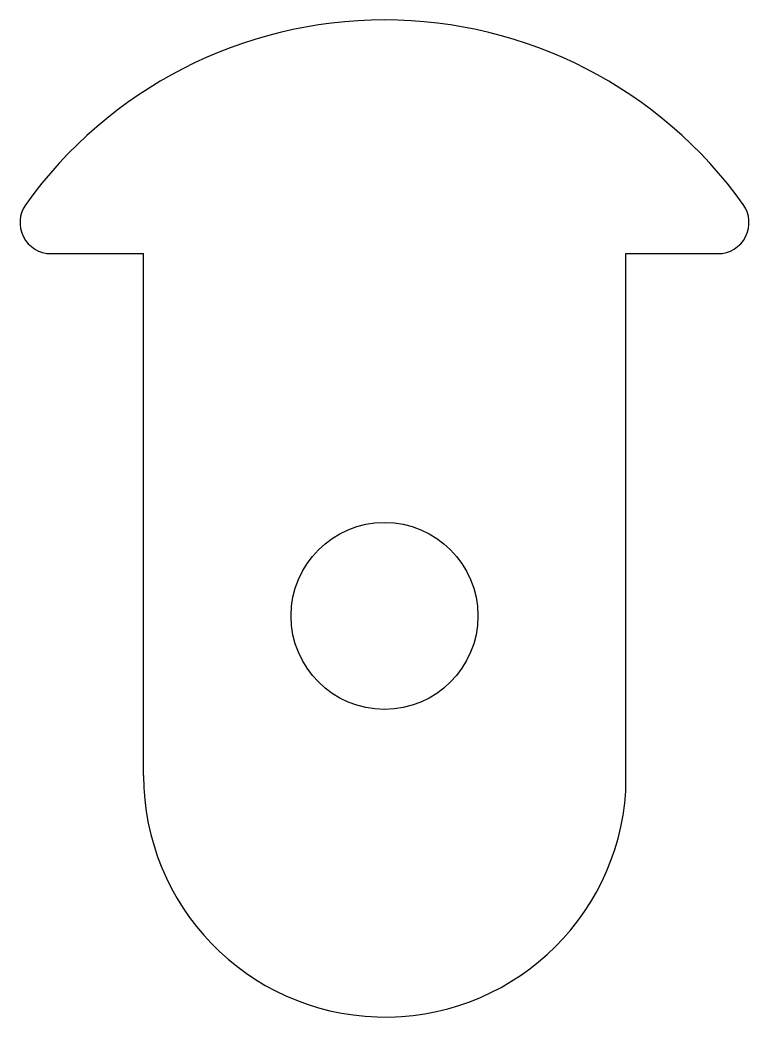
# Model space of a CAD drawing. Header units: millimetres. Extents: x -11.7 to 11.7, y -16.5 to 15.5.
import ezdxf

# ---------------------------------------------------------------- set-up
doc = ezdxf.new("R2010")
doc.units = ezdxf.units.MM

msp = doc.modelspace()

# ---------------------------------------------------------------- linework, layer by layer
at = {"color": 7, "linetype": 'Continuous', "lineweight": 25}
for p, q in [((-10.704, 8), (-7.734, 8)), ((-7.734, -8.75), (-7.734, 8)), ((7.75, 8), (10.704, 8)), ((7.75, -9.25), (7.75, 8))]:
    msp.add_line(p, q, dxfattribs=at)
msp.add_circle((0, -3.625), 3, dxfattribs=at)
for centre, radius, start, end in [((0, 1.333), 14.167, 35.611, 144.389), ((-10.704, 9), 1, 144.389, 270), ((10.704, 9), 1, 270, 35.611), ((0.016, -8.75), 7.75, 180, 356.3011)]:
    msp.add_arc(centre, radius, start, end, dxfattribs=at)

doc.saveas('drawing.dxf')
